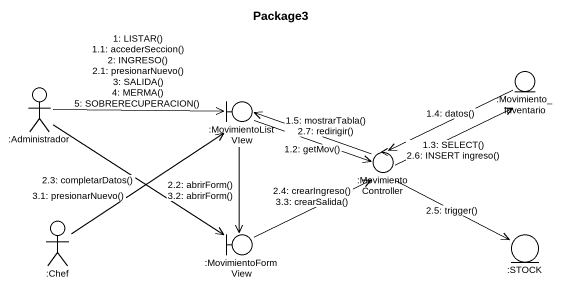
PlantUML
@startuml
title Package3
actor ":Administrador" as Administrador
entity ":Movimiento_Inventario" as Movimiento_Inventario
boundary ":MovimientoListVIew" as MovimientoListVIew
control ":MovimientoController" as MovimientoController
actor ":Chef" as Chef
boundary ":MovimientoFormView" as MovimientoFormView
entity ":STOCK" as STOCK
Administrador -right-> MovimientoListVIew : 1: LISTAR()\n1.1: accederSeccion()\n2: INGRESO()\n2.1: presionarNuevo()\n3: SALIDA()\n4: MERMA()\n5: SOBRERECUPERACION()
MovimientoListVIew -right-> MovimientoController : 1.2: getMov()
MovimientoController -right-> Movimiento_Inventario : 1.3: SELECT()\n2.6: INSERT ingreso()
Movimiento_Inventario -left-> MovimientoController : 1.4: datos()
MovimientoController -left-> MovimientoListVIew : 1.5: mostrarTabla()\n2.7: redirigir()
MovimientoListVIew --> MovimientoFormView : 2.2: abrirForm()\n3.2: abrirForm()
Administrador --> MovimientoFormView : 2.3: completarDatos()
MovimientoFormView -right-> MovimientoController : 2.4: crearIngreso()\n3.3: crearSalida()
MovimientoController -right-> STOCK : 2.5: trigger()
Chef -up-> MovimientoListVIew : 3.1: presionarNuevo()
@enduml
